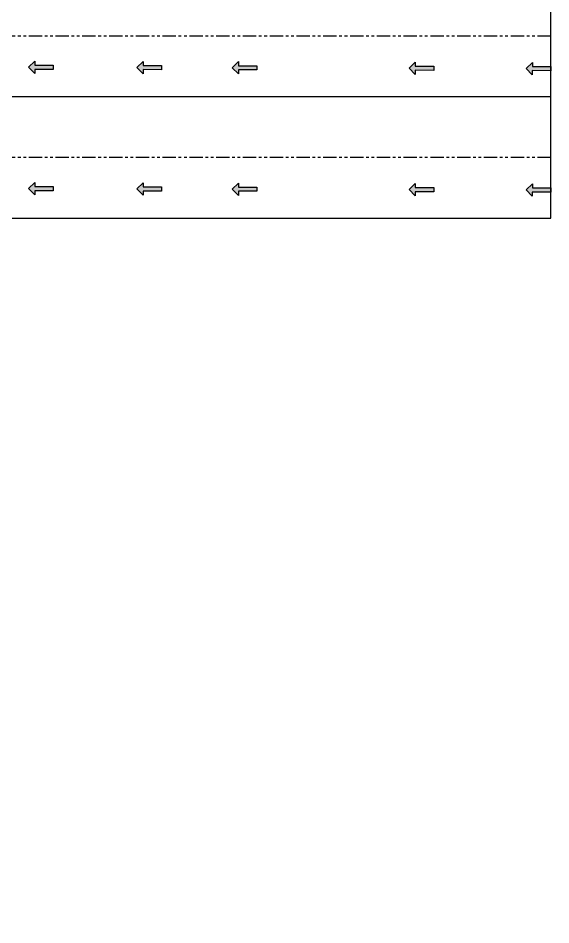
# Model space of a CAD drawing. Header units: feet. Extents: x 12757 to 17653, y 9317 to 13534.
# Drawn here: x 16390 to 17653, y 9317 to 11468 of the extents above; entities that cross this region are included whole.
import ezdxf

# ---------------------------------------------------------------- set-up
doc = ezdxf.new("R2010")
doc.units = ezdxf.units.FT
doc.linetypes.add('PHANTOM', pattern=[63.5, 31.75, -6.35, 6.35, -6.35, 6.35, -6.35])
doc.layers.get('0').update_dxf_attribs({"true_color": 0xc2ced6})
doc.layers.add('Layer2', color=7, linetype='PHANTOM')

# ---------------------------------------------------------------- blocks, each defined once
blk = doc.blocks.new('*U7')
h = blk.add_hatch(color=0)
h.set_gradient(color1=(255, 255, 255), rotation=180, tint=1)
h.paths.add_polyline_path([(0, 0), (-0.25, -0.25), (-0.25, -0.085), (-1, -0.085), (-1, 0.085), (-0.25, 0.085), (-0.25, 0.25)])
at = {"color": 0, "linetype": 'Continuous'}
blk.add_lwpolyline([(0, 0), (-0.25, -0.25), (-0.25, -0.085), (-1, -0.085), (-1, 0.085), (-0.25, 0.085), (-0.25, 0.25)], close=True, dxfattribs=at)

msp = doc.modelspace()

# ---------------------------------------------------------------- linework, layer by layer
for p, q in [((17653.2, 10993.2, 24), (17653.2, 11857.2, 24)), ((17653.2, 11281.2, 24), (12756.7, 11281.2, 24))]:
    msp.add_line(p, q)
msp.add_lwpolyline([(14627.2, 11857.2), (13956.7, 11857.2), (12756.7, 11857.2), (12756.7, 10993.2), (13956.7, 10993.2), (14627.2, 10993.2, -0.414214), (14699.2, 10921.2), (14699.2, 10516.8), (14699.2, 9316.8), (15635.2, 9316.8), (15635.2, 10516.8), (15635.2, 10921.2, -0.414214), (15707.2, 10993.2), (16453.2, 10993.2), (17653.2, 10993.2), (17653.2, 11857.2), (16453.2, 11857.2), (15707.2, 11857.2, -0.414214), (15635.2, 11929.2), (15635.2, 12333.5), (15635.2, 13533.5), (14699.2, 13533.5), (14699.2, 12333.5), (14699.2, 11929.2, -0.414214)], format="xyb", close=True)
at = {"layer": 'Layer2'}
for p, q in [((17653.2, 11425.2, 24), (12756.7, 11425.2, 24)), ((17653.2, 11137.2, 24), (15491.2, 11137.2, 24))]:
    msp.add_line(p, q, dxfattribs=at)

# ---------------------------------------------------------------- block references
at = {"xscale": 58.56624371608432, "yscale": 58.56624371608432, "zscale": 58.56624371608432, "rotation": 179.8550188463696}
for p in [(16414.5, 11351.3, 24), (16671.5, 11350.7, 24), (16897.6, 11350.1, 24), (17316.9, 11349.1, 24), (17594.7, 11348.3, 24), (16414.5, 11063.3, 24), (16671.5, 11062.7, 24), (16897.6, 11062.1, 24), (17316.9, 11061.1, 24), (17594.7, 11060.3, 24)]:
    msp.add_blockref('*U7', p, dxfattribs=at)

doc.saveas('drawing.dxf')
